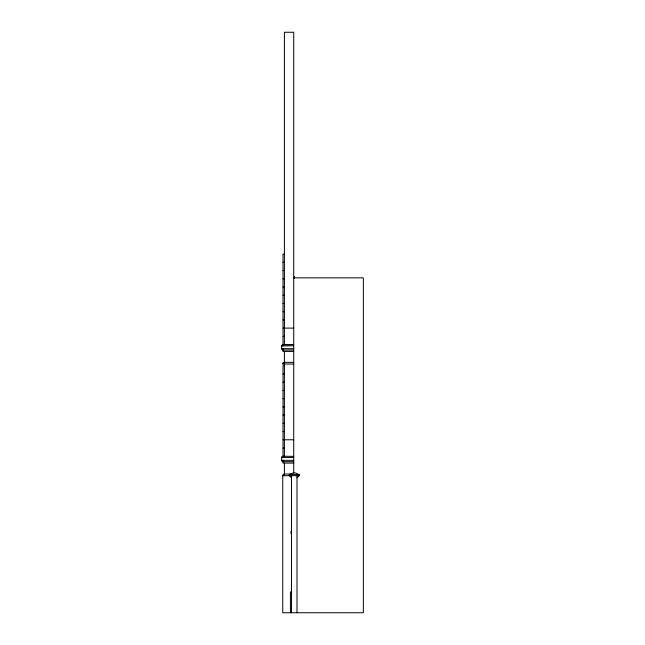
<?xml version="1.0" encoding="UTF-8"?>
<svg xmlns="http://www.w3.org/2000/svg" width="645" height="645" viewBox="0 0 645 645"><rect width="100%" height="100%" fill="white"/><g stroke="black" fill="none" stroke-linecap="round" stroke-linejoin="round"><path stroke-width="0.97" d="M293.709 456.378L283.026 456.225A1.371 1.371 0 0 0 281.655 457.595L281.655 460.337A1.371 1.371 0 0 0 283.026 461.707L293.717 461.707M297.006 477.881L299.199 475.688L299.199 474.591L295.362 472.938L293.169 472.938L289.331 474.591L289.331 475.688L291.524 477.881M284.397 254.098L283.026 254.098L283.026 345.93M283.026 262.322L284.397 262.322M283.026 270.545L284.397 270.545M293.717 277.858L363.345 277.858L363.345 612.75L282.752 612.75L282.752 475.688A1.653 1.653 0 0 1 284.405 474.035L291.854 474.043M283.026 278.769L284.397 278.769M283.026 286.993L284.397 286.993M283.026 295.217L284.397 295.217M283.026 303.44L284.397 303.44M283.026 311.664L284.397 311.664M283.026 319.888L284.397 319.888M283.026 328.111L293.717 328.111M283.026 336.335L284.397 336.335M283.026 344.712L293.717 344.559L283.026 344.559A1.371 1.371 0 0 0 281.655 345.93L281.655 348.671A1.371 1.371 0 0 0 283.026 350.042L293.717 350.042M281.655 345.93L293.709 345.752M281.655 348.671L293.717 348.671M293.717 351.412L283.026 351.412L283.026 348.671M293.717 364.022L282.752 364.022A1.653 1.653 0 0 1 284.405 362.369L293.717 362.377M284.397 365.763L283.026 365.763L283.026 457.595M283.026 373.987L284.397 373.987M283.026 382.211L284.397 382.211M283.026 390.435L284.397 390.435M283.026 398.658L284.397 398.658M283.026 406.882L284.397 406.882M283.026 415.106L284.397 415.106M283.026 423.33L284.397 423.33M283.026 431.553L284.397 431.553M283.026 439.777L293.717 439.777M283.026 448.001L284.397 448.001M281.655 457.595L293.709 457.418M281.655 460.337L293.717 460.337M293.717 463.078L283.026 463.078L283.026 460.337M289.331 474.591L299.199 474.591M282.752 475.688L299.199 475.688M291.524 531.238L290.976 531.238L290.992 533.576L291.524 533.979M297.006 475.688L297.006 612.75M294.491 276.576L294.491 278.584M293.717 473.164L293.717 32.25L284.397 32.25L284.397 344.712M291.524 475.688L291.524 612.75M290.427 612.75L290.427 592.642A1.097 1.097 0 0 1 291.524 591.546M284.397 351.412L284.397 456.378M284.397 463.078L284.405 475.688M282.752 364.022A1.653 1.653 0 0 1 284.397 362.369"/></g></svg>
